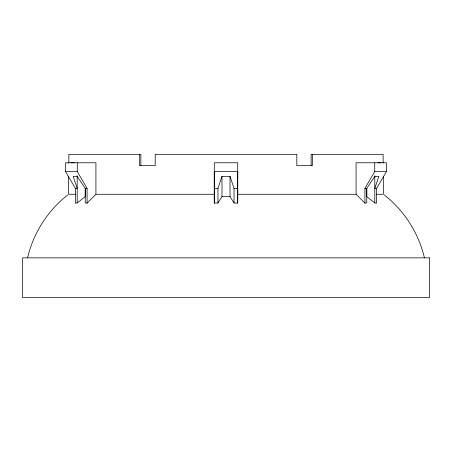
<?xml version="1.0" encoding="UTF-8"?>
<svg xmlns="http://www.w3.org/2000/svg" width="452" height="452" viewBox="0 0 452 452"><rect width="100%" height="100%" fill="white"/><g stroke="black" fill="none" stroke-linecap="round" stroke-linejoin="round"><path stroke-width="0.68" d="M65.546 171.54L65.546 162.776L95.931 162.776L95.926 194.27L87.078 203.14L85.247 202.954L85.247 188.377L77.202 176.404L73.173 176.404L77.202 188.377L77.202 202.954L75.365 203.14L75.36 188.377L65.546 171.54L77.275 171.54L87.083 188.377L87.078 203.14M77.275 171.54L77.275 162.776M230.023 176.331L230.023 196.575L234.046 202.954L237.707 203.14L237.724 162.776L214.276 162.776L214.293 203.14L217.954 202.954L221.977 196.575L221.977 176.331M214.293 203.14L214.276 171.54L237.724 171.54L237.707 203.14M234.046 202.954L234.046 188.377L230.023 176.404L221.977 176.404L217.954 188.377L217.954 202.954M366.753 188.196L366.753 196.575L374.798 202.954L376.635 203.14L376.64 188.377L386.454 171.54L386.454 162.776L356.069 162.776L356.074 194.27L364.922 203.14L366.753 202.954L366.753 188.377L374.798 176.404L378.827 176.404L374.798 188.377L374.798 202.954M374.798 175.715L374.798 188.377L376.64 188.377M383.415 176.337L383.415 194.27L376.245 194.27M27.578 257.855C33.312 233.119 47.759 210.53 67.777 194.919M364.922 203.14L364.917 188.377L374.725 171.54L374.725 162.776M77.202 202.954L85.247 196.575L85.247 188.196M221.977 196.575L230.023 196.575M71.066 162.776L74.286 162.776M377.714 162.776L380.934 162.776M386.454 171.54L374.725 171.54M75.36 188.377L77.202 188.377L77.202 175.715M85.247 188.377L87.083 188.377M214.276 188.377L217.954 188.377M234.046 188.377L237.724 188.377M364.917 188.377L366.753 188.377M75.755 194.27L68.585 194.27L68.585 176.337M95.926 194.27L214.276 194.27M237.724 194.27L356.074 194.27M384.223 194.919C404.241 210.53 418.688 233.119 424.422 257.855M383.132 163.002L383.132 154.324L311.134 154.324L311.134 165.669M312.326 154.324L312.326 165.669L296.806 165.669L296.806 154.324L155.194 154.324L155.194 165.669L139.674 165.669L139.674 154.324M140.866 165.669L140.866 154.324L68.868 154.324L68.868 163.002M429.4 257.855L22.6 257.855L22.6 297.676L429.4 297.676L429.4 257.855"/></g></svg>
